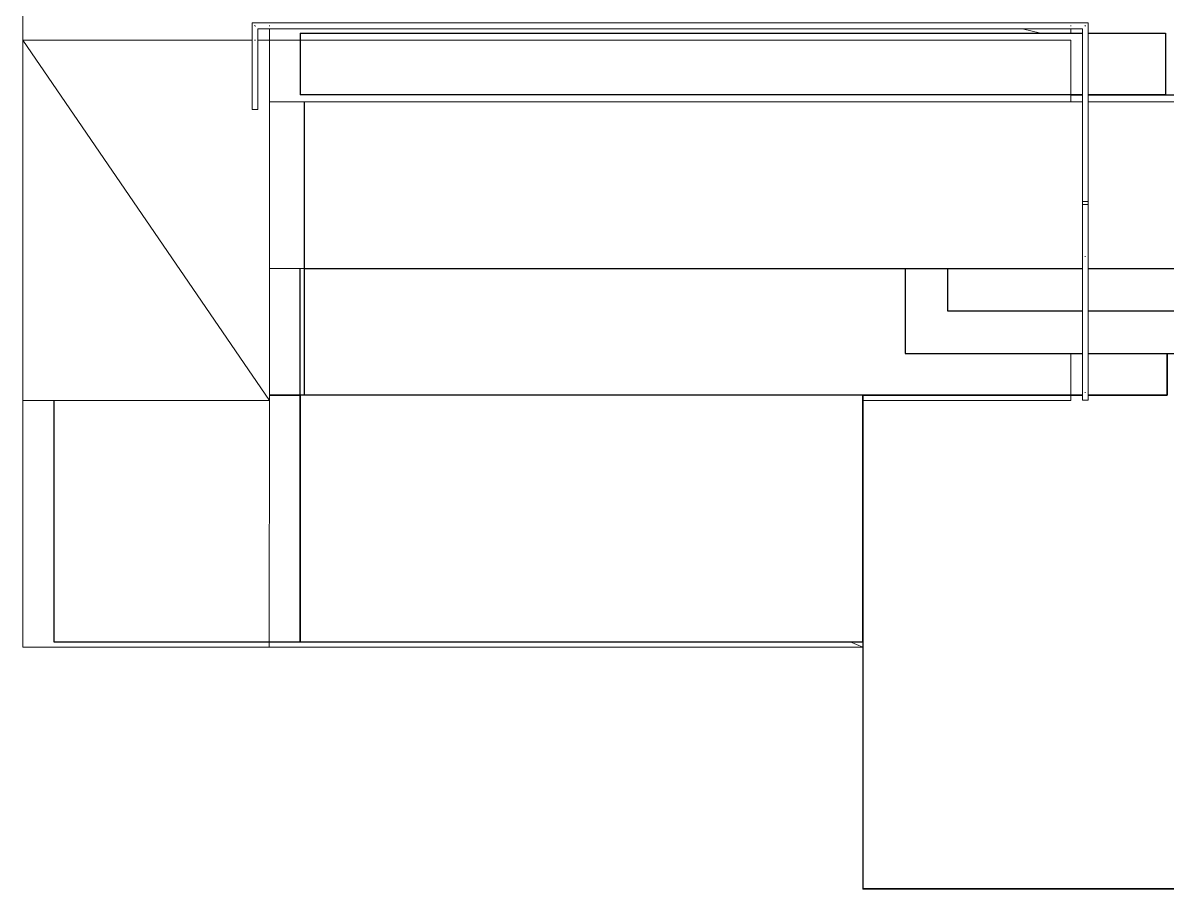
# Model space of a CAD drawing. Header units: inches. Extents: x -3640 to -1418, y -3630 to 137.
# Drawn here: x -2050.4 to -1753.4, y -1444.6 to -1219.9 of the extents above; entities that cross this region are included whole.
import ezdxf

# ---------------------------------------------------------------- set-up
doc = ezdxf.new("R2010")
doc.units = ezdxf.units.IN
doc.header["$MEASUREMENT"] = 0
for name, color, linetype, lineweight in [('A-FLOR', 192, 'Continuous', 13), ('A-FLOR-HRAL', 11, 'Continuous', 13), ('A-WALL', 113, 'Continuous', 13)]:
    doc.layers.add(name, color=color, linetype=linetype, lineweight=lineweight)

# ---------------------------------------------------------------- blocks, each defined once
blk = doc.blocks.new('15830016-STRUCT_MARTINEZ-MOORE_CENTRAL_v2018_rvt-1-DIMENSION PLAN - LEVEL 1 _567_ - 2__ - CAD')
at = {"layer": 'A-FLOR', "color": 7, "lineweight": 25}
for p, q in [((-1977.4, -1240.39), (-1977.4, -1283.64)), ((-1775.4, -1238.64), (-1778.4, -1238.64)), ((-1664.4, -1238.64), (-1773.9, -1238.64)), ((-1977.4, -1283.64), (-1775.4, -1283.64)), ((-1977.4, -1283.64), (-1977.4, -1316.52)), ((-1821.4, -1283.64), (-1821.4, -1305.64)), ((-1810.4, -1283.64), (-1810.4, -1294.64)), ((-1773.9, -1283.64), (-1598.27, -1283.64)), ((-1810.4, -1294.64), (-1775.4, -1294.64)), ((-1773.9, -1294.64), (-1587.27, -1294.64)), ((-1821.4, -1305.64), (-1775.4, -1305.64)), ((-1773.9, -1305.64), (-1576.27, -1305.64)), ((-1753.4, -1316.52), (-1753.4, -1305.64)), ((-1832.4, -1316.52), (-1775.4, -1316.52)), ((-1773.9, -1316.52), (-1753.4, -1316.52))]:
    blk.add_line(p, q, dxfattribs=at)
at = {"layer": 'A-FLOR', "color": 253, "lineweight": 25}
for p, q in [((-1978.4, -1316.52), (-1978.4, -1283.64)), ((-1753.4, -1305.64), (-1753.4, -1316.52)), ((-2042.4, -1317.9), (-2042.4, -1380.52)), ((-1986.4, -1316.52), (-1978.4, -1316.52)), ((-1978.4, -1316.52), (-1986.4, -1316.52)), ((-1978.4, -1380.52), (-1978.4, -1316.52)), ((-1978.4, -1316.52), (-1978.4, -1380.52)), ((-1832.4, -1316.52), (-1978.4, -1316.52)), ((-1832.4, -1380.52), (-1832.4, -1316.52)), ((-1832.4, -1316.52), (-1832.4, -1444.52)), ((-1775.4, -1316.52), (-1832.4, -1316.52)), ((-1753.4, -1316.52), (-1773.9, -1316.52)), ((-2042.4, -1380.52), (-1978.4, -1380.52)), ((-1978.4, -1380.52), (-1832.4, -1380.52)), ((-1832.4, -1444.52), (-1631.27, -1444.52))]:
    blk.add_line(p, q, dxfattribs=at)
at = {"layer": 'A-WALL', "color": 253, "lineweight": 25}
for p, q in [((-1978.4, -1222.52), (-1775.4, -1222.52)), ((-1978.4, -1222.52), (-1978.4, -1238.52)), ((-1773.9, -1222.52), (-1753.85, -1222.52)), ((-1753.85, -1222.52), (-1753.85, -1238.52)), ((-1775.4, -1238.52), (-1978.4, -1238.52)), ((-1753.85, -1238.52), (-1773.9, -1238.52))]:
    blk.add_line(p, q, dxfattribs=at)
blk = doc.blocks.new('Top Rail Type - Top Rail_Internal_-3519249-DIMENSION PLAN - LEVEL 1 _567_ - 2__ - CAD')
at = {"layer": 'A-FLOR-HRAL', "lineweight": 9}
for p, q in [((-1990.9, -1219.89), (-1990.9, -1224.37)), ((-1986.37, -1219.89), (-1990.9, -1219.89)), ((-1794.03, -1219.89), (-1986.37, -1219.89)), ((-1778.37, -1219.89), (-1794.03, -1219.89)), ((-1773.9, -1219.89), (-1778.37, -1219.89)), ((-1773.9, -1267.02), (-1773.9, -1219.89)), ((-1989.4, -1224.37), (-1989.4, -1221.39)), ((-1989.4, -1221.39), (-1986.37, -1221.39)), ((-1986.37, -1221.39), (-1794.03, -1221.39)), ((-1794.03, -1221.39), (-1778.37, -1221.39)), ((-1778.37, -1221.39), (-1775.4, -1221.39)), ((-1775.4, -1221.39), (-1775.4, -1267.02)), ((-1990.9, -1224.37), (-1990.9, -1242.39)), ((-1989.4, -1242.39), (-1989.4, -1224.37)), ((-1774.55, -1267.02), (-1774.74, -1267.02))]:
    blk.add_line(p, q, dxfattribs=at)
at = {"layer": 'A-FLOR-HRAL', "lineweight": 9, "flags": 128}
blk.add_lwpolyline([(-1990.05, -1242.39), (-1990.15, -1242.39), (-1990.24, -1242.39)], dxfattribs=at)
at = {"layer": 'A-FLOR-HRAL', "lineweight": 9}
for points, knots in [([(-1990.05, -1220.73), (-1990.07, -1220.72), (-1990.1, -1220.69), (-1990.15, -1220.64), (-1990.19, -1220.59), (-1990.22, -1220.56), (-1990.24, -1220.55)], [0.46086968, 0.46086968, 0.46086968, 0.46086968, 0.47916667, 0.5, 0.52083333, 0.53913032, 0.53913032, 0.53913032, 0.53913032]), ([(-1774.55, -1220.55), (-1774.57, -1220.56), (-1774.6, -1220.59), (-1774.65, -1220.64), (-1774.69, -1220.69), (-1774.72, -1220.72), (-1774.74, -1220.73)], [-0.53913032, -0.53913032, -0.53913032, -0.53913032, -0.52083333, -0.5, -0.47916667, -0.46086968, -0.46086968, -0.46086968, -0.46086968])]:
    blk.add_open_spline(points, degree=3, knots=knots, dxfattribs=at)
for points in [[(-1986.39, -1220.73), (-1986.39, -1220.7), (-1986.39, -1220.64), (-1986.39, -1220.58), (-1986.39, -1220.55)], [(-1778.4, -1220.73), (-1778.4, -1220.7), (-1778.4, -1220.64), (-1778.4, -1220.58), (-1778.4, -1220.55)], [(-1990.05, -1224.39), (-1990.08, -1224.39), (-1990.15, -1224.39), (-1990.21, -1224.39), (-1990.24, -1224.39)]]:
    blk.add_open_spline(points, degree=3, dxfattribs=at)
blk = doc.blocks.new('Top Rail Type - Top Rail_Internal_-V103-DIMENSION PLAN - LEVEL 1 _567_ - 2__ - CAD')
at = {"layer": 'A-FLOR-HRAL', "lineweight": 9}
for p, q in [((-1990.9, -1219.89), (-1986.39, -1219.89)), ((-1990.9, -1224.39), (-1990.9, -1219.89)), ((-1986.39, -1219.89), (-1794.07, -1219.89)), ((-1794.07, -1219.89), (-1778.4, -1219.89)), ((-1778.4, -1219.89), (-1773.9, -1219.89)), ((-1773.9, -1219.89), (-1773.9, -1267.02)), ((-1989.4, -1221.39), (-1986.39, -1221.39)), ((-1989.4, -1224.39), (-1989.4, -1221.39)), ((-1986.39, -1221.39), (-1794.07, -1221.39)), ((-1794.07, -1221.39), (-1778.4, -1221.39)), ((-1778.4, -1221.39), (-1775.4, -1221.39)), ((-1775.4, -1221.39), (-1775.4, -1267.02)), ((-1990.9, -1242.39), (-1990.9, -1224.39)), ((-1989.4, -1242.39), (-1989.4, -1224.39)), ((-1990.9, -1242.39), (-1989.4, -1242.39)), ((-1773.9, -1267.02), (-1775.4, -1267.02))]:
    blk.add_line(p, q, dxfattribs=at)
blk = doc.blocks.new('Railing - Railing-3519345-DIMENSION PLAN - LEVEL 1 _567_ - 2__ - CAD')
at = {"layer": 'A-FLOR-HRAL', "lineweight": 9}
for p, q in [((-1775.4, -1267.02), (-1775.4, -1272.27)), ((-1773.9, -1272.27), (-1773.9, -1267.02)), ((-1775.4, -1272.27), (-1775.4, -1280.34)), ((-1773.9, -1280.34), (-1773.9, -1272.27)), ((-1775.4, -1280.34), (-1775.4, -1315.59)), ((-1773.9, -1315.59), (-1773.9, -1280.34)), ((-1775.4, -1315.74), (-1775.4, -1317.02)), ((-1773.9, -1317.02), (-1773.9, -1315.74))]:
    blk.add_line(p, q, dxfattribs=at)
for points in [[(-1774.55, -1266.27), (-1774.58, -1266.27), (-1774.65, -1266.26), (-1774.71, -1266.27), (-1774.74, -1266.27)], [(-1774.56, -1280.51), (-1774.59, -1280.52), (-1774.65, -1280.52), (-1774.7, -1280.52), (-1774.73, -1280.51)], [(-1774.55, -1317.76), (-1774.58, -1317.76), (-1774.65, -1317.77), (-1774.71, -1317.76), (-1774.74, -1317.76)], [(-1774.73, -1315.76), (-1774.7, -1315.77), (-1774.65, -1315.77), (-1774.59, -1315.77), (-1774.56, -1315.76)]]:
    blk.add_open_spline(points, degree=3, dxfattribs=at)
blk = doc.blocks.new('Handrail Type - Handrail_Internal_-3519349-DIMENSION PLAN - LEVEL 1 _567_ - 2__ - CAD')
at = {"layer": 'A-FLOR-HRAL', "lineweight": 9}
for p, q in [((-1775.4, -1267.02), (-1775.4, -1272.27)), ((-1773.9, -1272.27), (-1773.9, -1267.02)), ((-1775.4, -1272.27), (-1775.4, -1280.34)), ((-1773.9, -1280.34), (-1773.9, -1272.27)), ((-1775.4, -1280.34), (-1775.4, -1315.59)), ((-1773.9, -1315.59), (-1773.9, -1280.34)), ((-1775.4, -1315.74), (-1775.4, -1317.02)), ((-1773.9, -1317.02), (-1773.9, -1315.74))]:
    blk.add_line(p, q, dxfattribs=at)
for points in [[(-1774.55, -1266.27), (-1774.58, -1266.27), (-1774.65, -1266.26), (-1774.71, -1266.27), (-1774.74, -1266.27)], [(-1774.56, -1280.51), (-1774.59, -1280.52), (-1774.65, -1280.52), (-1774.7, -1280.52), (-1774.73, -1280.51)], [(-1774.55, -1317.76), (-1774.58, -1317.76), (-1774.65, -1317.77), (-1774.71, -1317.76), (-1774.74, -1317.76)], [(-1774.73, -1315.76), (-1774.7, -1315.77), (-1774.65, -1315.77), (-1774.59, -1315.77), (-1774.56, -1315.76)]]:
    blk.add_open_spline(points, degree=3, dxfattribs=at)
blk = doc.blocks.new('Handrail Type - Handrail_Internal_-V104-DIMENSION PLAN - LEVEL 1 _567_ - 2__ - CAD')
at = {"layer": 'A-FLOR-HRAL', "lineweight": 9}
for p, q in [((-1775.4, -1266.27), (-1773.9, -1266.27)), ((-1775.4, -1272.27), (-1775.4, -1266.27)), ((-1773.9, -1272.27), (-1773.9, -1266.27)), ((-1775.4, -1280.52), (-1775.4, -1272.27)), ((-1773.9, -1280.52), (-1773.9, -1272.27)), ((-1775.4, -1315.77), (-1775.4, -1280.52)), ((-1773.9, -1315.77), (-1773.9, -1280.52)), ((-1775.4, -1317.77), (-1775.4, -1315.77)), ((-1775.4, -1317.77), (-1773.9, -1317.77)), ((-1773.9, -1317.77), (-1773.9, -1315.77))]:
    blk.add_line(p, q, dxfattribs=at)

msp = doc.modelspace()

# ---------------------------------------------------------------- block references
at = {"lineweight": 5}
msp.add_blockref('15830016-STRUCT_MARTINEZ-MOORE_CENTRAL_v2018_rvt-1-DIMENSION PLAN - LEVEL 1 _567_ - 2__ - CAD', (0, 0), dxfattribs=at)

# ---------------------------------------------------------------- next in the draw order: linework, layer by layer
at = {"layer": 'A-FLOR', "lineweight": 20}
for p, q in [((-2050.4, -1381.89), (-2050.4, -1174.64)), ((-1986.4, -1317.89), (-1986.4, -1240.39)), ((-1775.4, -1240.39), (-1778.4, -1240.39)), ((-1664.4, -1240.39), (-1773.9, -1240.39)), ((-1775.4, -1283.64), (-1986.4, -1283.64)), ((-1810.4, -1283.64), (-1810.4, -1294.64)), ((-1598.27, -1283.64), (-1773.9, -1283.64)), ((-1810.4, -1294.64), (-1775.4, -1294.64)), ((-1773.9, -1294.64), (-1587.27, -1294.64)), ((-1778.4, -1317.89), (-1778.4, -1305.64)), ((-1832.4, -1317.89), (-1778.4, -1317.89)), ((-1832.4, -1381.89), (-2050.4, -1381.89)), ((-1832.4, -1444.64), (-1832.4, -1381.89)), ((-1616.4, -1444.64), (-1832.4, -1444.64))]:
    msp.add_line(p, q, dxfattribs=at)
at = {"layer": 'A-FLOR'}
for p, q in [((-1986.39, -1221.39), (-1986.4, -1224.39)), ((-1786.23, -1222.52), (-1790.94, -1221.39)), ((-1778.4, -1221.39), (-1778.4, -1222.52)), ((-1990.9, -1224.39), (-2050.4, -1224.39)), ((-2050.4, -1224.39), (-1986.4, -1317.89)), ((-1986.4, -1224.39), (-1989.4, -1224.39)), ((-1986.4, -1317.89), (-2050.4, -1317.9)), ((-1986.4, -1317.89), (-1986.49, -1381.89)), ((-1832.4, -1381.89), (-1832.4, -1317.89)), ((-1835.7, -1380.52), (-1832.4, -1381.89))]:
    msp.add_line(p, q, dxfattribs=at)
at = {"layer": 'A-WALL', "lineweight": 20}
for p, q in [((-1986.4, -1224.39), (-1778.4, -1224.39)), ((-1986.4, -1240.39), (-1986.4, -1224.39)), ((-1778.4, -1240.39), (-1778.4, -1224.39)), ((-1778.4, -1240.39), (-1986.4, -1240.39))]:
    msp.add_line(p, q, dxfattribs=at)

# ---------------------------------------------------------------- next in the draw order: block references
at = {"layer": 'A-FLOR-HRAL', "lineweight": 9}
for name in ['Top Rail Type - Top Rail_Internal_-3519249-DIMENSION PLAN - LEVEL 1 _567_ - 2__ - CAD', 'Top Rail Type - Top Rail_Internal_-V103-DIMENSION PLAN - LEVEL 1 _567_ - 2__ - CAD', 'Railing - Railing-3519345-DIMENSION PLAN - LEVEL 1 _567_ - 2__ - CAD', 'Handrail Type - Handrail_Internal_-3519349-DIMENSION PLAN - LEVEL 1 _567_ - 2__ - CAD', 'Handrail Type - Handrail_Internal_-V104-DIMENSION PLAN - LEVEL 1 _567_ - 2__ - CAD']:
    msp.add_blockref(name, (0, 0), dxfattribs=at)

doc.saveas('drawing.dxf')
